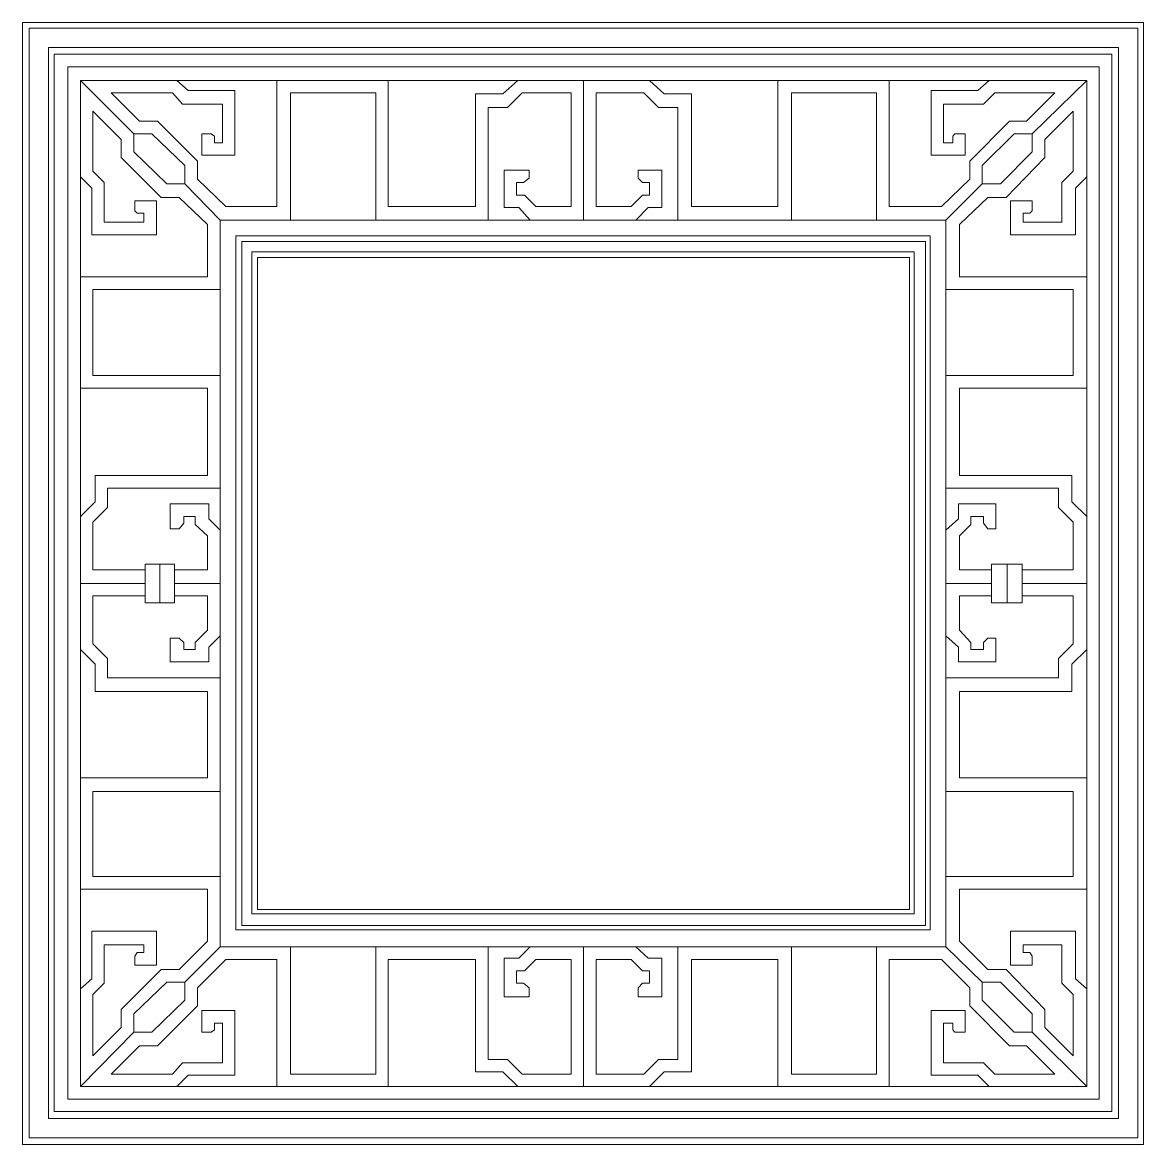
# Model space of a CAD drawing. Header units: centimetres. Extents: x -8.5 to 9.9, y -6.4 to 11.9.
import ezdxf

# ---------------------------------------------------------------- set-up
doc = ezdxf.new("R2010")
doc.units = ezdxf.units.CM
doc.header["$MEASUREMENT"] = 0
doc.layers.add('layer 1', color=7, linetype='Continuous')

msp = doc.modelspace()

# ---------------------------------------------------------------- linework, layer by layer
at = {"layer": 'layer 1', "color": 250, "lineweight": 0}
for points, knots in [([(-8.50471, 11.9459), (-8.50471, 11.9459), (-8.50471, -6.44263), (-8.50471, -6.44263), (-8.50471, -6.44263), (-8.50471, -6.44263), (9.86516, -6.44263), (9.86516, -6.44263), (9.86516, -6.44263), (9.86516, -6.44263), (9.86516, 11.9459), (9.86516, 11.9459), (9.86516, 11.9459), (9.86516, 11.9459), (-8.50471, 11.9459), (-8.50471, 11.9459)], [0, 0, 0, 0, 0.25, 0.25, 0.25, 0.25, 0.5, 0.5, 0.5, 0.5, 0.75, 0.75, 0.75, 0.75, 1, 1, 1, 1]), ([(-8.39302, 11.85287), (-8.39302, 11.85287), (-8.39302, -6.33094), (-8.39302, -6.33094), (-8.39302, -6.33094), (-8.39302, -6.33094), (9.77213, -6.33094), (9.77213, -6.33094), (9.77213, -6.33094), (9.77213, -6.33094), (9.77213, 11.85287), (9.77213, 11.85287), (9.77213, 11.85287), (9.77213, 11.85287), (-8.39302, 11.85287), (-8.39302, 11.85287)], [0, 0, 0, 0, 0.25, 0.25, 0.25, 0.25, 0.5, 0.5, 0.5, 0.5, 0.75, 0.75, 0.75, 0.75, 1, 1, 1, 1]), ([(-8.0766, 11.53645), (-8.0766, 11.53645), (-8.0766, -6.01452), (-8.0766, -6.01452), (-8.0766, -6.01452), (-8.0766, -6.01452), (9.45571, -6.01452), (9.45571, -6.01452), (9.45571, -6.01452), (9.45571, -6.01452), (9.45571, 11.53645), (9.45571, 11.53645), (9.45571, 11.53645), (9.45571, 11.53645), (-8.0766, 11.53645), (-8.0766, 11.53645)], [0, 0, 0, 0, 0.25, 0.25, 0.25, 0.25, 0.5, 0.5, 0.5, 0.5, 0.75, 0.75, 0.75, 0.75, 1, 1, 1, 1]), ([(-7.98356, 11.42475), (-7.98356, 11.42475), (-7.98356, -5.90283), (-7.98356, -5.90283), (-7.98356, -5.90283), (-7.98356, -5.90283), (9.34401, -5.90283), (9.34401, -5.90283), (9.34401, -5.90283), (9.34401, -5.90283), (9.34401, 11.42475), (9.34401, 11.42475), (9.34401, 11.42475), (9.34401, 11.42475), (-7.98356, 11.42475), (-7.98356, 11.42475)], [0, 0, 0, 0, 0.25, 0.25, 0.25, 0.25, 0.5, 0.5, 0.5, 0.5, 0.75, 0.75, 0.75, 0.75, 1, 1, 1, 1]), ([(-7.76018, 11.22002), (-7.76018, 11.22002), (-7.76018, -5.6981), (-7.76018, -5.6981), (-7.76018, -5.6981), (-7.76018, -5.6981), (9.13929, -5.6981), (9.13929, -5.6981), (9.13929, -5.6981), (9.13929, -5.6981), (9.13929, 11.22002), (9.13929, 11.22002), (9.13929, 11.22002), (9.13929, 11.22002), (-7.76018, 11.22002), (-7.76018, 11.22002)], [0, 0, 0, 0, 0.25, 0.25, 0.25, 0.25, 0.5, 0.5, 0.5, 0.5, 0.75, 0.75, 0.75, 0.75, 1, 1, 1, 1]), ([(-7.55545, 10.99664), (-7.55545, 10.99664), (-7.55545, -5.49337), (-7.55545, -5.49337), (-7.55545, -5.49337), (-7.55545, -5.49337), (8.93456, -5.49337), (8.93456, -5.49337), (8.93456, -5.49337), (8.93456, -5.49337), (8.93456, 10.99664), (8.93456, 10.99664), (8.93456, 10.99664), (8.93456, 10.99664), (-7.55545, 10.99664), (-7.55545, 10.99664)], [0, 0, 0, 0, 0.25, 0.25, 0.25, 0.25, 0.5, 0.5, 0.5, 0.5, 0.75, 0.75, 0.75, 0.75, 1, 1, 1, 1]), ([(-1.07851, 10.7735), (-1.07851, 10.7735), (-0.63198, 10.7735), (-0.63198, 10.7735), (-0.63198, 10.7735), (-0.63198, 10.7735), (-0.38994, 10.99664), (-0.38994, 10.99664)], [0, 0, 0, 0, 0.5, 0.5, 0.5, 0.5, 1, 1, 1, 1]), ([(1.76904, 10.99664), (1.76904, 10.99664), (2.01084, 10.7735), (2.01084, 10.7735), (2.01084, 10.7735), (2.01084, 10.7735), (2.45761, 10.7735), (2.45761, 10.7735)], [0, 0, 0, 0, 0.5, 0.5, 0.5, 0.5, 1, 1, 1, 1]), ([(7.33404, 10.99664), (7.33404, 10.99664), (7.14772, 10.82922), (7.14772, 10.82922), (7.14772, 10.82922), (7.14772, 10.82922), (6.38477, 10.82922), (6.38477, 10.82922)], [0, 0, 0, 0, 0.5, 0.5, 0.5, 0.5, 1, 1, 1, 1]), ([(-0.55736, 10.55011), (-0.55736, 10.55011), (-0.31556, 10.79191), (-0.31556, 10.79191), (-0.31556, 10.79191), (-0.31556, 10.79191), (0.4847, 10.79191), (0.4847, 10.79191)], [0, 0, 0, 0, 0.5, 0.5, 0.5, 0.5, 1, 1, 1, 1]), ([(1.47128, 8.93093), (1.47128, 8.93093), (0.89416, 8.93093), (0.89416, 8.93093), (0.89416, 8.93093), (0.89416, 8.93093), (0.89416, 10.79191), (0.89416, 10.79191)], [0, 0, 0, 0, 0.5, 0.5, 0.5, 0.5, 1, 1, 1, 1]), ([(-7.35072, 9.50781), (-7.35072, 9.50781), (-7.35072, 10.49415), (-7.35072, 10.49415), (-7.35072, 10.49415), (-7.35072, 10.49415), (-6.88554, 10.02896), (-6.88554, 10.02896)], [0, 0, 0, 0, 0.5, 0.5, 0.5, 0.5, 1, 1, 1, 1]), ([(1.91781, 10.55011), (1.91781, 10.55011), (2.23423, 10.55011), (2.23423, 10.55011), (2.23423, 10.55011), (2.23423, 10.55011), (2.23423, 8.70755), (2.23423, 8.70755)], [0, 0, 0, 0, 0.5, 0.5, 0.5, 0.5, 1, 1, 1, 1]), ([(6.5895, 10.60584), (6.5895, 10.60584), (6.5895, 9.973), (6.5895, 9.973), (6.5895, 9.973), (6.5895, 9.973), (6.73826, 9.973), (6.73826, 9.973)], [0, 0, 0, 0, 0.5, 0.5, 0.5, 0.5, 1, 1, 1, 1]), ([(-6.38304, 10.122), (-6.38304, 10.122), (-6.68081, 10.122), (-6.68081, 10.122), (-6.68081, 10.122), (-6.68081, 10.122), (-6.68081, 9.82423), (-6.68081, 9.82423)], [0, 0, 0, 0, 0.5, 0.5, 0.5, 0.5, 1, 1, 1, 1]), ([(-5.3594, 9.973), (-5.3594, 9.973), (-5.3594, 10.08469), (-5.3594, 10.08469), (-5.3594, 10.08469), (-5.3594, 10.08469), (-5.41512, 10.122), (-5.41512, 10.122)], [0, 0, 0, 0, 0.5, 0.5, 0.5, 0.5, 1, 1, 1, 1]), ([(6.77558, 10.122), (6.77558, 10.122), (6.73826, 10.08469), (6.73826, 10.08469), (6.73826, 10.08469), (6.73826, 10.08469), (6.73826, 9.973), (6.73826, 9.973)], [0, 0, 0, 0, 0.5, 0.5, 0.5, 0.5, 1, 1, 1, 1]), ([(8.04126, 9.82423), (8.04126, 9.82423), (8.04126, 10.122), (8.04126, 10.122), (8.04126, 10.122), (8.04126, 10.122), (7.74349, 10.122), (7.74349, 10.122)], [0, 0, 0, 0, 0.5, 0.5, 0.5, 0.5, 1, 1, 1, 1]), ([(-5.93627, 9.0797), (-5.93627, 9.0797), (-6.23404, 9.0797), (-6.23404, 9.0797), (-6.23404, 9.0797), (-6.23404, 9.0797), (-6.88554, 9.7312), (-6.88554, 9.7312), (-6.88554, 9.7312), (-6.88554, 9.7312), (-6.88554, 10.02896), (-6.88554, 10.02896)], [0, 0, 0, 0, 0.33333333, 0.33333333, 0.33333333, 0.33333333, 0.66666667, 0.66666667, 0.66666667, 0.66666667, 1, 1, 1, 1]), ([(8.24599, 10.02896), (8.24599, 10.02896), (8.24599, 9.7312), (8.24599, 9.7312), (8.24599, 9.7312), (8.24599, 9.7312), (7.61315, 9.0797), (7.61315, 9.0797), (7.61315, 9.0797), (7.61315, 9.0797), (7.31538, 9.0797), (7.31538, 9.0797)], [0, 0, 0, 0, 0.33333333, 0.33333333, 0.33333333, 0.33333333, 0.66666667, 0.66666667, 0.66666667, 0.66666667, 1, 1, 1, 1]), ([(-0.37128, 8.91228), (-0.37128, 8.91228), (-0.61332, 8.91228), (-0.61332, 8.91228), (-0.61332, 8.91228), (-0.61332, 8.91228), (-0.61332, 9.52647), (-0.61332, 9.52647), (-0.61332, 9.52647), (-0.61332, 9.52647), (-0.20386, 9.52647), (-0.20386, 9.52647), (-0.20386, 9.52647), (-0.20386, 9.52647), (-0.20386, 9.39612), (-0.20386, 9.39612), (-0.20386, 9.39612), (-0.20386, 9.39612), (-0.2969, 9.32174), (-0.2969, 9.32174), (-0.2969, 9.32174), (-0.2969, 9.32174), (-0.40859, 9.32174), (-0.40859, 9.32174), (-0.40859, 9.32174), (-0.40859, 9.32174), (-0.40859, 9.11701), (-0.40859, 9.11701), (-0.40859, 9.11701), (-0.40859, 9.11701), (-0.27825, 9.11701), (-0.27825, 9.11701), (-0.27825, 9.11701), (-0.27825, 9.11701), (-0.09217, 8.93093), (-0.09217, 8.93093)], [0, 0, 0, 0, 0.11111111, 0.11111111, 0.11111111, 0.11111111, 0.22222222, 0.22222222, 0.22222222, 0.22222222, 0.33333333, 0.33333333, 0.33333333, 0.33333333, 0.44444444, 0.44444444, 0.44444444, 0.44444444, 0.55555556, 0.55555556, 0.55555556, 0.55555556, 0.66666667, 0.66666667, 0.66666667, 0.66666667, 0.77777778, 0.77777778, 0.77777778, 0.77777778, 0.88888889, 0.88888889, 0.88888889, 0.88888889, 1, 1, 1, 1]), ([(1.97377, 9.52647), (1.97377, 9.52647), (1.97377, 8.91228), (1.97377, 8.91228), (1.97377, 8.91228), (1.97377, 8.91228), (1.75039, 8.91228), (1.75039, 8.91228)], [0, 0, 0, 0, 0.5, 0.5, 0.5, 0.5, 1, 1, 1, 1]), ([(8.74848, 8.46551), (8.74848, 8.46551), (8.74848, 9.2287), (8.74848, 9.2287), (8.74848, 9.2287), (8.74848, 9.2287), (8.93456, 9.41477), (8.93456, 9.41477)], [0, 0, 0, 0, 0.5, 0.5, 0.5, 0.5, 1, 1, 1, 1]), ([(1.65735, 9.11701), (1.65735, 9.11701), (1.76904, 9.11701), (1.76904, 9.11701), (1.76904, 9.11701), (1.76904, 9.11701), (1.76904, 9.32174), (1.76904, 9.32174), (1.76904, 9.32174), (1.76904, 9.32174), (1.65735, 9.32174), (1.65735, 9.32174)], [0, 0, 0, 0, 0.33333333, 0.33333333, 0.33333333, 0.33333333, 0.66666667, 0.66666667, 0.66666667, 0.66666667, 1, 1, 1, 1]), ([(-6.30842, 9.02397), (-6.30842, 9.02397), (-6.30842, 8.46551), (-6.30842, 8.46551), (-6.30842, 8.46551), (-6.30842, 8.46551), (-7.36938, 8.46551), (-7.36938, 8.46551)], [0, 0, 0, 0, 0.5, 0.5, 0.5, 0.5, 1, 1, 1, 1]), ([(-6.66215, 8.85631), (-6.66215, 8.85631), (-6.62484, 8.81924), (-6.62484, 8.81924), (-6.62484, 8.81924), (-6.62484, 8.81924), (-6.51315, 8.81924), (-6.51315, 8.81924)], [0, 0, 0, 0, 0.5, 0.5, 0.5, 0.5, 1, 1, 1, 1]), ([(7.89226, 8.81924), (7.89226, 8.81924), (8.00395, 8.81924), (8.00395, 8.81924), (8.00395, 8.81924), (8.00395, 8.81924), (8.04126, 8.85631), (8.04126, 8.85631)], [0, 0, 0, 0, 0.5, 0.5, 0.5, 0.5, 1, 1, 1, 1]), ([(-7.16465, 8.67024), (-7.16465, 8.67024), (-6.51315, 8.67024), (-6.51315, 8.67024), (-6.51315, 8.67024), (-6.51315, 8.67024), (-6.51315, 8.81924), (-6.51315, 8.81924)], [0, 0, 0, 0, 0.5, 0.5, 0.5, 0.5, 1, 1, 1, 1]), ([(-5.26636, 8.70755), (-5.26636, 8.70755), (-5.26636, -3.20404), (-5.26636, -3.20404), (-5.26636, -3.20404), (-5.26636, -3.20404), (6.62657, -3.20404), (6.62657, -3.20404), (6.62657, -3.20404), (6.62657, -3.20404), (6.62657, 8.70755), (6.62657, 8.70755), (6.62657, 8.70755), (6.62657, 8.70755), (-5.26636, 8.70755), (-5.26636, 8.70755)], [0, 0, 0, 0, 0.25, 0.25, 0.25, 0.25, 0.5, 0.5, 0.5, 0.5, 0.75, 0.75, 0.75, 0.75, 1, 1, 1, 1]), ([(7.89226, 8.81924), (7.89226, 8.81924), (7.89226, 8.67024), (7.89226, 8.67024), (7.89226, 8.67024), (7.89226, 8.67024), (8.5251, 8.67024), (8.5251, 8.67024)], [0, 0, 0, 0, 0.5, 0.5, 0.5, 0.5, 1, 1, 1, 1]), ([(-5.00567, 8.44686), (-5.00567, 8.44686), (-5.00567, -2.92493), (-5.00567, -2.92493), (-5.00567, -2.92493), (-5.00567, -2.92493), (6.36612, -2.92493), (6.36612, -2.92493), (6.36612, -2.92493), (6.36612, -2.92493), (6.36612, 8.44686), (6.36612, 8.44686), (6.36612, 8.44686), (6.36612, 8.44686), (-5.00567, 8.44686), (-5.00567, 8.44686)], [0, 0, 0, 0, 0.25, 0.25, 0.25, 0.25, 0.5, 0.5, 0.5, 0.5, 0.75, 0.75, 0.75, 0.75, 1, 1, 1, 1]), ([(-4.91263, 8.35382), (-4.91263, 8.35382), (-4.91263, -2.85055), (-4.91263, -2.85055), (-4.91263, -2.85055), (-4.91263, -2.85055), (6.29174, -2.85055), (6.29174, -2.85055), (6.29174, -2.85055), (6.29174, -2.85055), (6.29174, 8.35382), (6.29174, 8.35382), (6.29174, 8.35382), (6.29174, 8.35382), (-4.91263, 8.35382), (-4.91263, 8.35382)], [0, 0, 0, 0, 0.25, 0.25, 0.25, 0.25, 0.5, 0.5, 0.5, 0.5, 0.75, 0.75, 0.75, 0.75, 1, 1, 1, 1]), ([(-4.74521, 8.1864), (-4.74521, 8.1864), (-4.74521, -2.66423), (-4.74521, -2.66423), (-4.74521, -2.66423), (-4.74521, -2.66423), (6.10566, -2.66423), (6.10566, -2.66423), (6.10566, -2.66423), (6.10566, -2.66423), (6.10566, 8.1864), (6.10566, 8.1864), (6.10566, 8.1864), (6.10566, 8.1864), (-4.74521, 8.1864), (-4.74521, 8.1864)], [0, 0, 0, 0, 0.25, 0.25, 0.25, 0.25, 0.5, 0.5, 0.5, 0.5, 0.75, 0.75, 0.75, 0.75, 1, 1, 1, 1]), ([(-4.65217, 8.09336), (-4.65217, 8.09336), (-4.65217, -2.58985), (-4.65217, -2.58985), (-4.65217, -2.58985), (-4.65217, -2.58985), (6.03104, -2.58985), (6.03104, -2.58985), (6.03104, -2.58985), (6.03104, -2.58985), (6.03104, 8.09336), (6.03104, 8.09336), (6.03104, 8.09336), (6.03104, 8.09336), (-4.65217, 8.09336), (-4.65217, 8.09336)], [0, 0, 0, 0, 0.25, 0.25, 0.25, 0.25, 0.5, 0.5, 0.5, 0.5, 0.75, 0.75, 0.75, 0.75, 1, 1, 1, 1]), ([(-5.47109, 4.5197), (-5.47109, 4.5197), (-5.47109, 5.95304), (-5.47109, 5.95304), (-5.47109, 5.95304), (-5.47109, 5.95304), (-7.55545, 5.95304), (-7.55545, 5.95304)], [0, 0, 0, 0, 0.5, 0.5, 0.5, 0.5, 1, 1, 1, 1]), ([(-5.67582, 3.71943), (-5.67582, 3.71943), (-5.67582, 3.84978), (-5.67582, 3.84978), (-5.67582, 3.84978), (-5.67582, 3.84978), (-5.86189, 3.84978), (-5.86189, 3.84978), (-5.86189, 3.84978), (-5.86189, 3.84978), (-5.86189, 3.73809), (-5.86189, 3.73809), (-5.86189, 3.73809), (-5.86189, 3.73809), (-5.93627, 3.64505), (-5.93627, 3.64505), (-5.93627, 3.64505), (-5.93627, 3.64505), (-6.08528, 3.64505), (-6.08528, 3.64505), (-6.08528, 3.64505), (-6.08528, 3.64505), (-6.08528, 4.05451), (-6.08528, 4.05451)], [0, 0, 0, 0, 0.16666667, 0.16666667, 0.16666667, 0.16666667, 0.33333333, 0.33333333, 0.33333333, 0.33333333, 0.5, 0.5, 0.5, 0.5, 0.66666667, 0.66666667, 0.66666667, 0.66666667, 0.83333333, 0.83333333, 0.83333333, 0.83333333, 1, 1, 1, 1]), ([(7.44573, 4.05451), (7.44573, 4.05451), (7.44573, 3.64505), (7.44573, 3.64505), (7.44573, 3.64505), (7.44573, 3.64505), (7.31538, 3.64505), (7.31538, 3.64505), (7.31538, 3.64505), (7.31538, 3.64505), (7.241, 3.73809), (7.241, 3.73809), (7.241, 3.73809), (7.241, 3.73809), (7.241, 3.84978), (7.241, 3.84978), (7.241, 3.84978), (7.241, 3.84978), (7.03627, 3.84978), (7.03627, 3.84978), (7.03627, 3.84978), (7.03627, 3.84978), (7.03627, 3.71943), (7.03627, 3.71943)], [0, 0, 0, 0, 0.16666667, 0.16666667, 0.16666667, 0.16666667, 0.33333333, 0.33333333, 0.33333333, 0.33333333, 0.5, 0.5, 0.5, 0.5, 0.66666667, 0.66666667, 0.66666667, 0.66666667, 0.83333333, 0.83333333, 0.83333333, 0.83333333, 1, 1, 1, 1]), ([(-7.35072, 2.97514), (-7.35072, 2.97514), (-7.35072, 3.75675), (-7.35072, 3.75675), (-7.35072, 3.75675), (-7.35072, 3.75675), (-7.10892, 3.99878), (-7.10892, 3.99878)], [0, 0, 0, 0, 0.5, 0.5, 0.5, 0.5, 1, 1, 1, 1]), ([(-6.49474, 3.06818), (-6.49474, 3.06818), (-6.01066, 3.06818), (-6.01066, 3.06818), (-6.01066, 3.06818), (-6.01066, 3.06818), (-6.01066, 2.43533), (-6.01066, 2.43533), (-6.01066, 2.43533), (-6.01066, 2.43533), (-6.49474, 2.43533), (-6.49474, 2.43533), (-6.49474, 2.43533), (-6.49474, 2.43533), (-6.49474, 3.06818), (-6.49474, 3.06818)], [0, 0, 0, 0, 0.25, 0.25, 0.25, 0.25, 0.5, 0.5, 0.5, 0.5, 0.75, 0.75, 0.75, 0.75, 1, 1, 1, 1]), ([(-6.2527, 2.43533), (-6.2527, 2.43533), (-6.2527, 3.06818), (-6.2527, 3.06818), (-6.2527, 3.06818), (-6.2527, 3.06818), (-6.2527, 2.43533), (-6.2527, 2.43533)], [0, 0, 0, 0, 0.5, 0.5, 0.5, 0.5, 1, 1, 1, 1]), ([(7.8736, 3.06818), (7.8736, 3.06818), (7.37111, 3.06818), (7.37111, 3.06818), (7.37111, 3.06818), (7.37111, 3.06818), (7.37111, 2.43533), (7.37111, 2.43533), (7.37111, 2.43533), (7.37111, 2.43533), (7.8736, 2.43533), (7.8736, 2.43533), (7.8736, 2.43533), (7.8736, 2.43533), (7.8736, 3.06818), (7.8736, 3.06818)], [0, 0, 0, 0, 0.25, 0.25, 0.25, 0.25, 0.5, 0.5, 0.5, 0.5, 0.75, 0.75, 0.75, 0.75, 1, 1, 1, 1]), ([(7.6318, 2.43533), (7.6318, 2.43533), (7.6318, 3.06818), (7.6318, 3.06818), (7.6318, 3.06818), (7.6318, 3.06818), (7.6318, 2.43533), (7.6318, 2.43533)], [0, 0, 0, 0, 0.5, 0.5, 0.5, 0.5, 1, 1, 1, 1]), ([(-6.49474, 2.75176), (-6.49474, 2.75176), (-7.55545, 2.75176), (-7.55545, 2.75176), (-7.55545, 2.75176), (-7.55545, 2.75176), (-6.49474, 2.75176), (-6.49474, 2.75176)], [0, 0, 0, 0, 0.5, 0.5, 0.5, 0.5, 1, 1, 1, 1]), ([(-5.26636, 2.75176), (-5.26636, 2.75176), (-6.01066, 2.75176), (-6.01066, 2.75176), (-6.01066, 2.75176), (-6.01066, 2.75176), (-5.26636, 2.75176), (-5.26636, 2.75176)], [0, 0, 0, 0, 0.5, 0.5, 0.5, 0.5, 1, 1, 1, 1]), ([(-6.08528, 1.46742), (-6.08528, 1.46742), (-6.08528, 1.85822), (-6.08528, 1.85822), (-6.08528, 1.85822), (-6.08528, 1.85822), (-5.93627, 1.85822), (-5.93627, 1.85822), (-5.93627, 1.85822), (-5.93627, 1.85822), (-5.86189, 1.78384), (-5.86189, 1.78384), (-5.86189, 1.78384), (-5.86189, 1.78384), (-5.86189, 1.67215), (-5.86189, 1.67215), (-5.86189, 1.67215), (-5.86189, 1.67215), (-5.67582, 1.67215), (-5.67582, 1.67215), (-5.67582, 1.67215), (-5.67582, 1.67215), (-5.67582, 1.78384), (-5.67582, 1.78384)], [0, 0, 0, 0, 0.16666667, 0.16666667, 0.16666667, 0.16666667, 0.33333333, 0.33333333, 0.33333333, 0.33333333, 0.5, 0.5, 0.5, 0.5, 0.66666667, 0.66666667, 0.66666667, 0.66666667, 0.83333333, 0.83333333, 0.83333333, 0.83333333, 1, 1, 1, 1]), ([(6.8313, 1.46742), (6.8313, 1.46742), (6.8313, 1.70946), (6.8313, 1.70946), (6.8313, 1.70946), (6.8313, 1.70946), (6.62657, 1.89553), (6.62657, 1.89553)], [0, 0, 0, 0, 0.5, 0.5, 0.5, 0.5, 1, 1, 1, 1]), ([(7.03627, 1.67215), (7.03627, 1.67215), (7.241, 1.67215), (7.241, 1.67215), (7.241, 1.67215), (7.241, 1.67215), (7.241, 1.78384), (7.241, 1.78384), (7.241, 1.78384), (7.241, 1.78384), (7.31538, 1.85822), (7.31538, 1.85822), (7.31538, 1.85822), (7.31538, 1.85822), (7.44573, 1.85822), (7.44573, 1.85822), (7.44573, 1.85822), (7.44573, 1.85822), (7.44573, 1.46742), (7.44573, 1.46742), (7.44573, 1.46742), (7.44573, 1.46742), (6.8313, 1.46742), (6.8313, 1.46742)], [0, 0, 0, 0, 0.16666667, 0.16666667, 0.16666667, 0.16666667, 0.33333333, 0.33333333, 0.33333333, 0.33333333, 0.5, 0.5, 0.5, 0.5, 0.66666667, 0.66666667, 0.66666667, 0.66666667, 0.83333333, 0.83333333, 0.83333333, 0.83333333, 1, 1, 1, 1]), ([(6.84996, 1.98857), (6.84996, 1.98857), (7.03627, 1.78384), (7.03627, 1.78384), (7.03627, 1.78384), (7.03627, 1.78384), (7.03627, 1.67215), (7.03627, 1.67215)], [0, 0, 0, 0, 0.5, 0.5, 0.5, 0.5, 1, 1, 1, 1]), ([(-5.45244, 1.70946), (-5.45244, 1.70946), (-5.45244, 1.46742), (-5.45244, 1.46742), (-5.45244, 1.46742), (-5.45244, 1.46742), (-6.08528, 1.46742), (-6.08528, 1.46742)], [0, 0, 0, 0, 0.5, 0.5, 0.5, 0.5, 1, 1, 1, 1]), ([(8.93456, 1.67215), (8.93456, 1.67215), (8.69252, 1.43035), (8.69252, 1.43035), (8.69252, 1.43035), (8.69252, 1.43035), (8.69252, 0.98358), (8.69252, 0.98358)], [0, 0, 0, 0, 0.5, 0.5, 0.5, 0.5, 1, 1, 1, 1]), ([(8.46937, 1.52338), (8.46937, 1.52338), (8.46937, 1.20696), (8.46937, 1.20696), (8.46937, 1.20696), (8.46937, 1.20696), (6.62657, 1.20696), (6.62657, 1.20696)], [0, 0, 0, 0, 0.5, 0.5, 0.5, 0.5, 1, 1, 1, 1]), ([(-5.47109, -0.43087), (-5.47109, -0.43087), (-5.47109, 0.98358), (-5.47109, 0.98358), (-5.47109, 0.98358), (-5.47109, 0.98358), (-7.31365, 0.98358), (-7.31365, 0.98358)], [0, 0, 0, 0, 0.5, 0.5, 0.5, 0.5, 1, 1, 1, 1]), ([(-5.26636, -0.65425), (-5.26636, -0.65425), (-7.35072, -0.65425), (-7.35072, -0.65425), (-7.35072, -0.65425), (-7.35072, -0.65425), (-7.35072, -2.05005), (-7.35072, -2.05005)], [0, 0, 0, 0, 0.5, 0.5, 0.5, 0.5, 1, 1, 1, 1]), ([(-7.36938, -2.94358), (-7.36938, -2.94358), (-6.30842, -2.94358), (-6.30842, -2.94358), (-6.30842, -2.94358), (-6.30842, -2.94358), (-6.30842, -3.50181), (-6.30842, -3.50181)], [0, 0, 0, 0, 0.5, 0.5, 0.5, 0.5, 1, 1, 1, 1]), ([(7.61315, -3.57643), (7.61315, -3.57643), (7.31538, -3.57643), (7.31538, -3.57643), (7.31538, -3.57643), (7.31538, -3.57643), (6.84996, -3.111), (6.84996, -3.111)], [0, 0, 0, 0, 0.5, 0.5, 0.5, 0.5, 1, 1, 1, 1]), ([(8.93456, -3.89285), (8.93456, -3.89285), (8.74848, -3.72519), (8.74848, -3.72519), (8.74848, -3.72519), (8.74848, -3.72519), (8.74848, -2.94358), (8.74848, -2.94358)], [0, 0, 0, 0, 0.5, 0.5, 0.5, 0.5, 1, 1, 1, 1]), ([(-6.51315, -3.29708), (-6.51315, -3.29708), (-6.51315, -3.16697), (-6.51315, -3.16697), (-6.51315, -3.16697), (-6.51315, -3.16697), (-7.16465, -3.16697), (-7.16465, -3.16697)], [0, 0, 0, 0, 0.5, 0.5, 0.5, 0.5, 1, 1, 1, 1]), ([(-6.51315, -3.29708), (-6.51315, -3.29708), (-6.62484, -3.29708), (-6.62484, -3.29708), (-6.62484, -3.29708), (-6.62484, -3.29708), (-6.66215, -3.35304), (-6.66215, -3.35304)], [0, 0, 0, 0, 0.5, 0.5, 0.5, 0.5, 1, 1, 1, 1]), ([(-0.55736, -5.0466), (-0.55736, -5.0466), (-0.87378, -5.0466), (-0.87378, -5.0466), (-0.87378, -5.0466), (-0.87378, -5.0466), (-0.87378, -3.20404), (-0.87378, -3.20404)], [0, 0, 0, 0, 0.5, 0.5, 0.5, 0.5, 1, 1, 1, 1]), ([(2.23423, -3.20404), (2.23423, -3.20404), (2.23423, -5.0466), (2.23423, -5.0466), (2.23423, -5.0466), (2.23423, -5.0466), (1.91781, -5.0466), (1.91781, -5.0466), (1.91781, -5.0466), (1.91781, -5.0466), (1.67601, -5.28864), (1.67601, -5.28864)], [0, 0, 0, 0, 0.33333333, 0.33333333, 0.33333333, 0.33333333, 0.66666667, 0.66666667, 0.66666667, 0.66666667, 1, 1, 1, 1]), ([(8.5251, -3.16697), (8.5251, -3.16697), (7.89226, -3.16697), (7.89226, -3.16697), (7.89226, -3.16697), (7.89226, -3.16697), (7.89226, -3.29708), (7.89226, -3.29708)], [0, 0, 0, 0, 0.5, 0.5, 0.5, 0.5, 1, 1, 1, 1]), ([(8.04126, -3.35304), (8.04126, -3.35304), (8.00395, -3.29708), (8.00395, -3.29708), (8.00395, -3.29708), (8.00395, -3.29708), (7.89226, -3.29708), (7.89226, -3.29708)], [0, 0, 0, 0, 0.5, 0.5, 0.5, 0.5, 1, 1, 1, 1]), ([(-0.09217, -3.40877), (-0.09217, -3.40877), (-0.27825, -3.59484), (-0.27825, -3.59484), (-0.27825, -3.59484), (-0.27825, -3.59484), (-0.40859, -3.59484), (-0.40859, -3.59484), (-0.40859, -3.59484), (-0.40859, -3.59484), (-0.40859, -3.79957), (-0.40859, -3.79957), (-0.40859, -3.79957), (-0.40859, -3.79957), (-0.2969, -3.79957), (-0.2969, -3.79957), (-0.2969, -3.79957), (-0.2969, -3.79957), (-0.20386, -3.87419), (-0.20386, -3.87419), (-0.20386, -3.87419), (-0.20386, -3.87419), (-0.20386, -4.02295), (-0.20386, -4.02295), (-0.20386, -4.02295), (-0.20386, -4.02295), (-0.61332, -4.02295), (-0.61332, -4.02295), (-0.61332, -4.02295), (-0.61332, -4.02295), (-0.61332, -3.39011), (-0.61332, -3.39011), (-0.61332, -3.39011), (-0.61332, -3.39011), (-0.37128, -3.39011), (-0.37128, -3.39011)], [0, 0, 0, 0, 0.11111111, 0.11111111, 0.11111111, 0.11111111, 0.22222222, 0.22222222, 0.22222222, 0.22222222, 0.33333333, 0.33333333, 0.33333333, 0.33333333, 0.44444444, 0.44444444, 0.44444444, 0.44444444, 0.55555556, 0.55555556, 0.55555556, 0.55555556, 0.66666667, 0.66666667, 0.66666667, 0.66666667, 0.77777778, 0.77777778, 0.77777778, 0.77777778, 0.88888889, 0.88888889, 0.88888889, 0.88888889, 1, 1, 1, 1]), ([(0.89416, -5.28864), (0.89416, -5.28864), (0.89416, -3.40877), (0.89416, -3.40877), (0.89416, -3.40877), (0.89416, -3.40877), (1.47128, -3.40877), (1.47128, -3.40877)], [0, 0, 0, 0, 0.5, 0.5, 0.5, 0.5, 1, 1, 1, 1]), ([(1.75039, -3.39011), (1.75039, -3.39011), (1.97377, -3.39011), (1.97377, -3.39011), (1.97377, -3.39011), (1.97377, -3.39011), (1.97377, -4.02295), (1.97377, -4.02295)], [0, 0, 0, 0, 0.5, 0.5, 0.5, 0.5, 1, 1, 1, 1]), ([(-7.35072, -4.99087), (-7.35072, -4.99087), (-6.88554, -4.52545), (-6.88554, -4.52545), (-6.88554, -4.52545), (-6.88554, -4.52545), (-6.88554, -4.22768), (-6.88554, -4.22768), (-6.88554, -4.22768), (-6.88554, -4.22768), (-6.23404, -3.57643), (-6.23404, -3.57643), (-6.23404, -3.57643), (-6.23404, -3.57643), (-5.93627, -3.57643), (-5.93627, -3.57643)], [0, 0, 0, 0, 0.25, 0.25, 0.25, 0.25, 0.5, 0.5, 0.5, 0.5, 0.75, 0.75, 0.75, 0.75, 1, 1, 1, 1]), ([(1.65735, -3.79957), (1.65735, -3.79957), (1.76904, -3.79957), (1.76904, -3.79957), (1.76904, -3.79957), (1.76904, -3.79957), (1.76904, -3.59484), (1.76904, -3.59484), (1.76904, -3.59484), (1.76904, -3.59484), (1.65735, -3.59484), (1.65735, -3.59484)], [0, 0, 0, 0, 0.33333333, 0.33333333, 0.33333333, 0.33333333, 0.66666667, 0.66666667, 0.66666667, 0.66666667, 1, 1, 1, 1]), ([(7.61315, -3.57643), (7.61315, -3.57643), (8.24599, -4.22768), (8.24599, -4.22768), (8.24599, -4.22768), (8.24599, -4.22768), (8.24599, -4.52545), (8.24599, -4.52545)], [0, 0, 0, 0, 0.5, 0.5, 0.5, 0.5, 1, 1, 1, 1]), ([(7.01761, -4.17196), (7.01761, -4.17196), (7.66887, -4.82322), (7.66887, -4.82322), (7.66887, -4.82322), (7.66887, -4.82322), (7.94822, -4.82322), (7.94822, -4.82322)], [0, 0, 0, 0, 0.5, 0.5, 0.5, 0.5, 1, 1, 1, 1]), ([(-6.68081, -4.3023), (-6.68081, -4.3023), (-6.68081, -4.60007), (-6.68081, -4.60007), (-6.68081, -4.60007), (-6.68081, -4.60007), (-6.38304, -4.60007), (-6.38304, -4.60007)], [0, 0, 0, 0, 0.5, 0.5, 0.5, 0.5, 1, 1, 1, 1]), ([(7.33404, -5.49337), (7.33404, -5.49337), (7.14772, -5.30729), (7.14772, -5.30729), (7.14772, -5.30729), (7.14772, -5.30729), (6.38477, -5.30729), (6.38477, -5.30729), (6.38477, -5.30729), (6.38477, -5.30729), (6.38477, -4.24634), (6.38477, -4.24634), (6.38477, -4.24634), (6.38477, -4.24634), (6.94299, -4.24634), (6.94299, -4.24634), (6.94299, -4.24634), (6.94299, -4.24634), (6.94299, -4.60007), (6.94299, -4.60007), (6.94299, -4.60007), (6.94299, -4.60007), (6.77558, -4.60007), (6.77558, -4.60007), (6.77558, -4.60007), (6.77558, -4.60007), (6.73826, -4.56276), (6.73826, -4.56276), (6.73826, -4.56276), (6.73826, -4.56276), (6.73826, -4.45107), (6.73826, -4.45107), (6.73826, -4.45107), (6.73826, -4.45107), (6.5895, -4.45107), (6.5895, -4.45107), (6.5895, -4.45107), (6.5895, -4.45107), (6.5895, -5.10257), (6.5895, -5.10257), (6.5895, -5.10257), (6.5895, -5.10257), (7.241, -5.10257), (7.241, -5.10257), (7.241, -5.10257), (7.241, -5.10257), (7.42707, -5.28864), (7.42707, -5.28864), (7.42707, -5.28864), (7.42707, -5.28864), (8.41341, -5.28864), (8.41341, -5.28864)], [0, 0, 0, 0, 0.07692308, 0.07692308, 0.07692308, 0.07692308, 0.15384615, 0.15384615, 0.15384615, 0.15384615, 0.23076923, 0.23076923, 0.23076923, 0.23076923, 0.30769231, 0.30769231, 0.30769231, 0.30769231, 0.38461538, 0.38461538, 0.38461538, 0.38461538, 0.46153846, 0.46153846, 0.46153846, 0.46153846, 0.53846154, 0.53846154, 0.53846154, 0.53846154, 0.61538462, 0.61538462, 0.61538462, 0.61538462, 0.69230769, 0.69230769, 0.69230769, 0.69230769, 0.76923077, 0.76923077, 0.76923077, 0.76923077, 0.84615385, 0.84615385, 0.84615385, 0.84615385, 0.92307692, 0.92307692, 0.92307692, 0.92307692, 1, 1, 1, 1]), ([(8.04126, -4.3023), (8.04126, -4.3023), (8.04126, -4.60007), (8.04126, -4.60007), (8.04126, -4.60007), (8.04126, -4.60007), (7.74349, -4.60007), (7.74349, -4.60007)], [0, 0, 0, 0, 0.5, 0.5, 0.5, 0.5, 1, 1, 1, 1]), ([(-5.41512, -4.60007), (-5.41512, -4.60007), (-5.3594, -4.56276), (-5.3594, -4.56276), (-5.3594, -4.56276), (-5.3594, -4.56276), (-5.3594, -4.45107), (-5.3594, -4.45107)], [0, 0, 0, 0, 0.5, 0.5, 0.5, 0.5, 1, 1, 1, 1]), ([(-0.38994, -5.49337), (-0.38994, -5.49337), (-0.63198, -5.25133), (-0.63198, -5.25133), (-0.63198, -5.25133), (-0.63198, -5.25133), (-1.07851, -5.25133), (-1.07851, -5.25133)], [0, 0, 0, 0, 0.5, 0.5, 0.5, 0.5, 1, 1, 1, 1]), ([(1.76904, -5.49337), (1.76904, -5.49337), (2.01084, -5.25133), (2.01084, -5.25133), (2.01084, -5.25133), (2.01084, -5.25133), (2.45761, -5.25133), (2.45761, -5.25133)], [0, 0, 0, 0, 0.5, 0.5, 0.5, 0.5, 1, 1, 1, 1])]:
    msp.add_open_spline(points, degree=3, knots=knots, dxfattribs=at)
for points in [[(-6.68081, 10.122), (-6.68081, 10.122), (-7.55545, 10.99664), (-7.55545, 10.99664)], [(-5.97359, 10.99664), (-5.97359, 10.99664), (-5.78751, 10.82922), (-5.78751, 10.82922)], [(-4.33575, 8.93093), (-4.33575, 8.93093), (-4.33575, 10.99664), (-4.33575, 10.99664)], [(-2.51161, 8.93093), (-2.51161, 8.93093), (-2.51161, 10.99664), (-2.51161, 10.99664)], [(0.68943, 8.70755), (0.68943, 8.70755), (0.68943, 10.99664), (0.68943, 10.99664)], [(0.68943, 8.70755), (0.68943, 8.70755), (0.68943, 10.99664), (0.68943, 10.99664)], [(3.87206, 8.93093), (3.87206, 8.93093), (3.87206, 10.99664), (3.87206, 10.99664)], [(5.6962, 8.93093), (5.6962, 8.93093), (5.6962, 10.99664), (5.6962, 10.99664)], [(8.04126, 10.122), (8.04126, 10.122), (8.93456, 10.99664), (8.93456, 10.99664)], [(-6.58777, 10.32673), (-6.58777, 10.32673), (-7.05296, 10.79191), (-7.05296, 10.79191)], [(-6.04797, 10.79191), (-6.04797, 10.79191), (-7.05296, 10.79191), (-7.05296, 10.79191)], [(-6.04797, 10.79191), (-6.04797, 10.79191), (-5.88055, 10.60584), (-5.88055, 10.60584)], [(-5.78751, 10.82922), (-5.78751, 10.82922), (-5.02432, 10.82922), (-5.02432, 10.82922)], [(-5.02432, 10.82922), (-5.02432, 10.82922), (-5.02432, 9.76827), (-5.02432, 9.76827)], [(-2.71634, 10.79191), (-2.71634, 10.79191), (-4.11237, 10.79191), (-4.11237, 10.79191)], [(-4.11237, 8.70755), (-4.11237, 8.70755), (-4.11237, 10.79191), (-4.11237, 10.79191)], [(-2.71634, 8.70755), (-2.71634, 8.70755), (-2.71634, 10.79191), (-2.71634, 10.79191)], [(-1.07851, 8.93093), (-1.07851, 8.93093), (-1.07851, 10.7735), (-1.07851, 10.7735)], [(0.4847, 8.93093), (0.4847, 8.93093), (0.4847, 10.79191), (0.4847, 10.79191)], [(0.89416, 10.79191), (0.89416, 10.79191), (1.67601, 10.79191), (1.67601, 10.79191)], [(1.67601, 10.79191), (1.67601, 10.79191), (1.91781, 10.55011), (1.91781, 10.55011)], [(2.45761, 8.93093), (2.45761, 8.93093), (2.45761, 10.7735), (2.45761, 10.7735)], [(4.09544, 8.70755), (4.09544, 8.70755), (4.09544, 10.79191), (4.09544, 10.79191)], [(4.09544, 10.79191), (4.09544, 10.79191), (5.49148, 10.79191), (5.49148, 10.79191)], [(5.49148, 8.70755), (5.49148, 8.70755), (5.49148, 10.79191), (5.49148, 10.79191)], [(6.38477, 10.82922), (6.38477, 10.82922), (6.38477, 9.76827), (6.38477, 9.76827)], [(7.42707, 10.79191), (7.42707, 10.79191), (7.241, 10.60584), (7.241, 10.60584)], [(7.42707, 10.79191), (7.42707, 10.79191), (8.41341, 10.79191), (8.41341, 10.79191)], [(7.94822, 10.32673), (7.94822, 10.32673), (8.41341, 10.79191), (8.41341, 10.79191)], [(-5.88055, 10.60584), (-5.88055, 10.60584), (-5.22905, 10.60584), (-5.22905, 10.60584)], [(-5.22905, 10.60584), (-5.22905, 10.60584), (-5.22905, 9.973), (-5.22905, 9.973)], [(-0.55736, 10.55011), (-0.55736, 10.55011), (-0.87378, 10.55011), (-0.87378, 10.55011)], [(-0.87378, 10.55011), (-0.87378, 10.55011), (-0.87378, 8.70755), (-0.87378, 8.70755)], [(7.241, 10.60584), (7.241, 10.60584), (6.5895, 10.60584), (6.5895, 10.60584)], [(8.24599, 10.02896), (8.24599, 10.02896), (8.71117, 10.49415), (8.71117, 10.49415)], [(8.71117, 9.50781), (8.71117, 9.50781), (8.71117, 10.49415), (8.71117, 10.49415)], [(-6.58777, 10.32673), (-6.58777, 10.32673), (-6.29001, 10.32673), (-6.29001, 10.32673)], [(-5.63851, 9.67523), (-5.63851, 9.67523), (-6.29001, 10.32673), (-6.29001, 10.32673)], [(7.01761, 9.67523), (7.01761, 9.67523), (7.66887, 10.32673), (7.66887, 10.32673)], [(7.94822, 10.32673), (7.94822, 10.32673), (7.66887, 10.32673), (7.66887, 10.32673)], [(-5.84324, 9.60085), (-5.84324, 9.60085), (-6.38304, 10.122), (-6.38304, 10.122)], [(-5.56413, 9.76827), (-5.56413, 9.76827), (-5.56413, 10.122), (-5.56413, 10.122)], [(-5.41512, 10.122), (-5.41512, 10.122), (-5.56413, 10.122), (-5.56413, 10.122)], [(6.77558, 10.122), (6.77558, 10.122), (6.94299, 10.122), (6.94299, 10.122)], [(6.94299, 9.76827), (6.94299, 9.76827), (6.94299, 10.122), (6.94299, 10.122)], [(7.22234, 9.60085), (7.22234, 9.60085), (7.74349, 10.122), (7.74349, 10.122)], [(-5.22905, 9.973), (-5.22905, 9.973), (-5.3594, 9.973), (-5.3594, 9.973)], [(-6.141, 9.30308), (-6.141, 9.30308), (-6.68081, 9.82423), (-6.68081, 9.82423)], [(-5.02432, 9.76827), (-5.02432, 9.76827), (-5.56413, 9.76827), (-5.56413, 9.76827)], [(6.38477, 9.76827), (6.38477, 9.76827), (6.94299, 9.76827), (6.94299, 9.76827)], [(7.52011, 9.30308), (7.52011, 9.30308), (8.04126, 9.82423), (8.04126, 9.82423)], [(-5.84324, 9.30308), (-5.84324, 9.30308), (-5.84324, 9.60085), (-5.84324, 9.60085)], [(-5.63851, 9.37746), (-5.63851, 9.37746), (-5.63851, 9.67523), (-5.63851, 9.67523)], [(7.01761, 9.37746), (7.01761, 9.37746), (7.01761, 9.67523), (7.01761, 9.67523)], [(7.22234, 9.30308), (7.22234, 9.30308), (7.22234, 9.60085), (7.22234, 9.60085)], [(-7.55545, 9.41477), (-7.55545, 9.41477), (-7.36938, 9.2287), (-7.36938, 9.2287)], [(-7.35072, 9.50781), (-7.35072, 9.50781), (-7.16465, 9.32174), (-7.16465, 9.32174)], [(1.97377, 9.52647), (1.97377, 9.52647), (1.58297, 9.52647), (1.58297, 9.52647)], [(1.58297, 9.39612), (1.58297, 9.39612), (1.58297, 9.52647), (1.58297, 9.52647)], [(1.65735, 9.32174), (1.65735, 9.32174), (1.58297, 9.39612), (1.58297, 9.39612)], [(8.71117, 9.50781), (8.71117, 9.50781), (8.5251, 9.32174), (8.5251, 9.32174)], [(-7.36938, 9.2287), (-7.36938, 9.2287), (-7.36938, 8.46551), (-7.36938, 8.46551)], [(-7.16465, 9.32174), (-7.16465, 9.32174), (-7.16465, 8.67024), (-7.16465, 8.67024)], [(-5.84324, 9.30308), (-5.84324, 9.30308), (-6.141, 9.30308), (-6.141, 9.30308)], [(-5.26636, 8.70755), (-5.26636, 8.70755), (-5.84324, 9.30308), (-5.84324, 9.30308)], [(-5.17332, 8.93093), (-5.17332, 8.93093), (-5.63851, 9.37746), (-5.63851, 9.37746)], [(6.55219, 8.93093), (6.55219, 8.93093), (7.01761, 9.37746), (7.01761, 9.37746)], [(6.62657, 8.70755), (6.62657, 8.70755), (7.22234, 9.30308), (7.22234, 9.30308)], [(7.22234, 9.30308), (7.22234, 9.30308), (7.52011, 9.30308), (7.52011, 9.30308)], [(8.5251, 9.32174), (8.5251, 9.32174), (8.5251, 8.67024), (8.5251, 8.67024)], [(-6.30842, 9.02397), (-6.30842, 9.02397), (-6.66215, 9.02397), (-6.66215, 9.02397)], [(-6.66215, 8.85631), (-6.66215, 8.85631), (-6.66215, 9.02397), (-6.66215, 9.02397)], [(-5.47109, 8.63293), (-5.47109, 8.63293), (-5.93627, 9.0797), (-5.93627, 9.0797)], [(1.47128, 8.93093), (1.47128, 8.93093), (1.65735, 9.11701), (1.65735, 9.11701)], [(6.84996, 8.63293), (6.84996, 8.63293), (7.31538, 9.0797), (7.31538, 9.0797)], [(7.68753, 8.46551), (7.68753, 8.46551), (7.68753, 9.02397), (7.68753, 9.02397)], [(7.68753, 9.02397), (7.68753, 9.02397), (8.04126, 9.02397), (8.04126, 9.02397)], [(8.04126, 8.85631), (8.04126, 8.85631), (8.04126, 9.02397), (8.04126, 9.02397)], [(-4.33575, 8.93093), (-4.33575, 8.93093), (-5.17332, 8.93093), (-5.17332, 8.93093)], [(-1.07851, 8.93093), (-1.07851, 8.93093), (-2.51161, 8.93093), (-2.51161, 8.93093)], [(-0.18521, 8.70755), (-0.18521, 8.70755), (-0.37128, 8.91228), (-0.37128, 8.91228)], [(0.4847, 8.93093), (0.4847, 8.93093), (-0.09217, 8.93093), (-0.09217, 8.93093)], [(1.54566, 8.70755), (1.54566, 8.70755), (1.75039, 8.91228), (1.75039, 8.91228)], [(2.45761, 8.93093), (2.45761, 8.93093), (3.87206, 8.93093), (3.87206, 8.93093)], [(5.6962, 8.93093), (5.6962, 8.93093), (6.55219, 8.93093), (6.55219, 8.93093)], [(-5.47109, 7.77694), (-5.47109, 7.77694), (-5.47109, 8.63293), (-5.47109, 8.63293)], [(6.84996, 7.77694), (6.84996, 7.77694), (6.84996, 8.63293), (6.84996, 8.63293)], [(8.74848, 8.46551), (8.74848, 8.46551), (7.68753, 8.46551), (7.68753, 8.46551)], [(-5.47109, 7.77694), (-5.47109, 7.77694), (-7.55545, 7.77694), (-7.55545, 7.77694)], [(6.84996, 7.77694), (6.84996, 7.77694), (8.93456, 7.77694), (8.93456, 7.77694)], [(-5.26636, 7.57221), (-5.26636, 7.57221), (-7.35072, 7.57221), (-7.35072, 7.57221)], [(-7.35072, 6.15777), (-7.35072, 6.15777), (-7.35072, 7.57221), (-7.35072, 7.57221)], [(6.62657, 7.57221), (6.62657, 7.57221), (8.71117, 7.57221), (8.71117, 7.57221)], [(8.71117, 6.15777), (8.71117, 6.15777), (8.71117, 7.57221), (8.71117, 7.57221)], [(-5.26636, 6.15777), (-5.26636, 6.15777), (-7.35072, 6.15777), (-7.35072, 6.15777)], [(6.62657, 6.15777), (6.62657, 6.15777), (8.71117, 6.15777), (8.71117, 6.15777)], [(6.84996, 5.95304), (6.84996, 5.95304), (8.93456, 5.95304), (8.93456, 5.95304)], [(6.84996, 4.5197), (6.84996, 4.5197), (6.84996, 5.95304), (6.84996, 5.95304)], [(-5.47109, 4.5197), (-5.47109, 4.5197), (-7.31365, 4.5197), (-7.31365, 4.5197)], [(-7.31365, 4.5197), (-7.31365, 4.5197), (-7.31365, 4.09182), (-7.31365, 4.09182)], [(6.84996, 4.5197), (6.84996, 4.5197), (8.69252, 4.5197), (8.69252, 4.5197)], [(8.69252, 4.5197), (8.69252, 4.5197), (8.69252, 4.09182), (8.69252, 4.09182)], [(-7.10892, 4.31497), (-7.10892, 4.31497), (-5.26636, 4.31497), (-5.26636, 4.31497)], [(-7.10892, 3.99878), (-7.10892, 3.99878), (-7.10892, 4.31497), (-7.10892, 4.31497)], [(8.46937, 4.31497), (8.46937, 4.31497), (6.62657, 4.31497), (6.62657, 4.31497)], [(8.46937, 3.99878), (8.46937, 3.99878), (8.46937, 4.31497), (8.46937, 4.31497)], [(-7.31365, 4.09182), (-7.31365, 4.09182), (-7.55545, 3.84978), (-7.55545, 3.84978)], [(-6.08528, 4.05451), (-6.08528, 4.05451), (-5.45244, 4.05451), (-5.45244, 4.05451)], [(-5.45244, 3.81247), (-5.45244, 3.81247), (-5.45244, 4.05451), (-5.45244, 4.05451)], [(6.8313, 3.81247), (6.8313, 3.81247), (6.8313, 4.05451), (6.8313, 4.05451)], [(7.44573, 4.05451), (7.44573, 4.05451), (6.8313, 4.05451), (6.8313, 4.05451)], [(8.69252, 4.09182), (8.69252, 4.09182), (8.93456, 3.84978), (8.93456, 3.84978)], [(8.71117, 3.75675), (8.71117, 3.75675), (8.46937, 3.99878), (8.46937, 3.99878)], [(-5.47109, 3.53336), (-5.47109, 3.53336), (-5.67582, 3.71943), (-5.67582, 3.71943)], [(-5.26636, 3.6264), (-5.26636, 3.6264), (-5.45244, 3.81247), (-5.45244, 3.81247)], [(6.62657, 3.6264), (6.62657, 3.6264), (6.8313, 3.81247), (6.8313, 3.81247)], [(6.84996, 3.53336), (6.84996, 3.53336), (7.03627, 3.71943), (7.03627, 3.71943)], [(8.71117, 2.97514), (8.71117, 2.97514), (8.71117, 3.75675), (8.71117, 3.75675)], [(-5.47109, 2.97514), (-5.47109, 2.97514), (-5.47109, 3.53336), (-5.47109, 3.53336)], [(6.84996, 2.97514), (6.84996, 2.97514), (6.84996, 3.53336), (6.84996, 3.53336)], [(-6.49474, 2.97514), (-6.49474, 2.97514), (-7.35072, 2.97514), (-7.35072, 2.97514)], [(-5.47109, 2.97514), (-5.47109, 2.97514), (-6.01066, 2.97514), (-6.01066, 2.97514)], [(6.84996, 2.97514), (6.84996, 2.97514), (7.37111, 2.97514), (7.37111, 2.97514)], [(7.8736, 2.97514), (7.8736, 2.97514), (8.71117, 2.97514), (8.71117, 2.97514)], [(6.62657, 2.75176), (6.62657, 2.75176), (7.37111, 2.75176), (7.37111, 2.75176)], [(6.62657, 2.75176), (6.62657, 2.75176), (7.37111, 2.75176), (7.37111, 2.75176)], [(7.8736, 2.75176), (7.8736, 2.75176), (8.93456, 2.75176), (8.93456, 2.75176)], [(7.8736, 2.75176), (7.8736, 2.75176), (8.93456, 2.75176), (8.93456, 2.75176)], [(-7.35072, 2.54703), (-7.35072, 2.54703), (-7.35072, 1.76518), (-7.35072, 1.76518)], [(-6.49474, 2.54703), (-6.49474, 2.54703), (-7.35072, 2.54703), (-7.35072, 2.54703)], [(-6.2527, 2.43533), (-6.2527, 2.43533), (-6.23404, 2.43533), (-6.23404, 2.43533)], [(-5.47109, 2.54703), (-5.47109, 2.54703), (-6.01066, 2.54703), (-6.01066, 2.54703)], [(-5.47109, 2.54703), (-5.47109, 2.54703), (-5.47109, 1.98857), (-5.47109, 1.98857)], [(6.84996, 2.54703), (6.84996, 2.54703), (6.84996, 1.98857), (6.84996, 1.98857)], [(6.84996, 2.54703), (6.84996, 2.54703), (7.37111, 2.54703), (7.37111, 2.54703)], [(7.6318, 2.43533), (7.6318, 2.43533), (7.65046, 2.43533), (7.65046, 2.43533)], [(7.8736, 2.54703), (7.8736, 2.54703), (8.71117, 2.54703), (8.71117, 2.54703)], [(8.71117, 2.54703), (8.71117, 2.54703), (8.71117, 1.76518), (8.71117, 1.76518)], [(-5.47109, 1.98857), (-5.47109, 1.98857), (-5.67582, 1.78384), (-5.67582, 1.78384)], [(-5.26636, 1.89553), (-5.26636, 1.89553), (-5.45244, 1.70946), (-5.45244, 1.70946)], [(-7.31365, 1.43035), (-7.31365, 1.43035), (-7.55545, 1.67215), (-7.55545, 1.67215)], [(-7.35072, 1.76518), (-7.35072, 1.76518), (-7.10892, 1.52338), (-7.10892, 1.52338)], [(8.71117, 1.76518), (8.71117, 1.76518), (8.46937, 1.52338), (8.46937, 1.52338)], [(-7.10892, 1.52338), (-7.10892, 1.52338), (-7.10892, 1.20696), (-7.10892, 1.20696)], [(-7.31365, 0.98358), (-7.31365, 0.98358), (-7.31365, 1.43035), (-7.31365, 1.43035)], [(-7.10892, 1.20696), (-7.10892, 1.20696), (-5.26636, 1.20696), (-5.26636, 1.20696)], [(6.84996, 0.98358), (6.84996, 0.98358), (8.69252, 0.98358), (8.69252, 0.98358)], [(6.84996, 0.98358), (6.84996, 0.98358), (6.84996, -0.43087), (6.84996, -0.43087)], [(-5.47109, -0.43087), (-5.47109, -0.43087), (-7.55545, -0.43087), (-7.55545, -0.43087)], [(6.84996, -0.43087), (6.84996, -0.43087), (8.93456, -0.43087), (8.93456, -0.43087)], [(6.62657, -0.65425), (6.62657, -0.65425), (8.71117, -0.65425), (8.71117, -0.65425)], [(8.71117, -0.65425), (8.71117, -0.65425), (8.71117, -2.05005), (8.71117, -2.05005)], [(-5.26636, -2.05005), (-5.26636, -2.05005), (-7.35072, -2.05005), (-7.35072, -2.05005)], [(6.62657, -2.05005), (6.62657, -2.05005), (8.71117, -2.05005), (8.71117, -2.05005)], [(-5.47109, -2.25478), (-5.47109, -2.25478), (-7.55545, -2.25478), (-7.55545, -2.25478)], [(-5.47109, -2.25478), (-5.47109, -2.25478), (-5.47109, -3.111), (-5.47109, -3.111)], [(6.84996, -2.25478), (6.84996, -2.25478), (8.93456, -2.25478), (8.93456, -2.25478)], [(6.84996, -2.25478), (6.84996, -2.25478), (6.84996, -3.111), (6.84996, -3.111)], [(-7.36938, -3.72519), (-7.36938, -3.72519), (-7.36938, -2.94358), (-7.36938, -2.94358)], [(-5.47109, -3.111), (-5.47109, -3.111), (-5.93627, -3.57643), (-5.93627, -3.57643)], [(8.74848, -2.94358), (8.74848, -2.94358), (7.68753, -2.94358), (7.68753, -2.94358)], [(7.68753, -2.94358), (7.68753, -2.94358), (7.68753, -3.50181), (7.68753, -3.50181)], [(-7.16465, -3.79957), (-7.16465, -3.79957), (-7.16465, -3.16697), (-7.16465, -3.16697)], [(-5.26636, -3.20404), (-5.26636, -3.20404), (-5.84324, -3.78115), (-5.84324, -3.78115)], [(-4.11237, -3.20404), (-4.11237, -3.20404), (-4.11237, -5.28864), (-4.11237, -5.28864)], [(-2.71634, -3.20404), (-2.71634, -3.20404), (-2.71634, -5.28864), (-2.71634, -5.28864)], [(-0.18521, -3.20404), (-0.18521, -3.20404), (-0.37128, -3.39011), (-0.37128, -3.39011)], [(0.68943, -3.20404), (0.68943, -3.20404), (0.68943, -5.49337), (0.68943, -5.49337)], [(0.68943, -3.20404), (0.68943, -3.20404), (0.68943, -5.49337), (0.68943, -5.49337)], [(1.54566, -3.20404), (1.54566, -3.20404), (1.75039, -3.39011), (1.75039, -3.39011)], [(4.09544, -3.20404), (4.09544, -3.20404), (4.09544, -5.28864), (4.09544, -5.28864)], [(5.49148, -3.20404), (5.49148, -3.20404), (5.49148, -5.28864), (5.49148, -5.28864)], [(6.62657, -3.20404), (6.62657, -3.20404), (7.22234, -3.78115), (7.22234, -3.78115)], [(8.5251, -3.79957), (8.5251, -3.79957), (8.5251, -3.16697), (8.5251, -3.16697)], [(-6.66215, -3.35304), (-6.66215, -3.35304), (-6.66215, -3.50181), (-6.66215, -3.50181)], [(-5.17332, -3.40877), (-5.17332, -3.40877), (-5.63851, -3.87419), (-5.63851, -3.87419)], [(-4.33575, -3.40877), (-4.33575, -3.40877), (-5.17332, -3.40877), (-5.17332, -3.40877)], [(-4.33575, -3.40877), (-4.33575, -3.40877), (-4.33575, -5.49337), (-4.33575, -5.49337)], [(-1.07851, -3.40877), (-1.07851, -3.40877), (-2.51161, -3.40877), (-2.51161, -3.40877)], [(-2.51161, -3.40877), (-2.51161, -3.40877), (-2.51161, -5.49337), (-2.51161, -5.49337)], [(-1.07851, -3.40877), (-1.07851, -3.40877), (-1.07851, -5.25133), (-1.07851, -5.25133)], [(0.4847, -3.40877), (0.4847, -3.40877), (-0.09217, -3.40877), (-0.09217, -3.40877)], [(0.4847, -3.40877), (0.4847, -3.40877), (0.4847, -5.28864), (0.4847, -5.28864)], [(1.47128, -3.40877), (1.47128, -3.40877), (1.65735, -3.59484), (1.65735, -3.59484)], [(2.45761, -3.40877), (2.45761, -3.40877), (3.87206, -3.40877), (3.87206, -3.40877)], [(2.45761, -3.40877), (2.45761, -3.40877), (2.45761, -5.25133), (2.45761, -5.25133)], [(3.87206, -3.40877), (3.87206, -3.40877), (3.87206, -5.49337), (3.87206, -5.49337)], [(5.6962, -3.40877), (5.6962, -3.40877), (6.55219, -3.40877), (6.55219, -3.40877)], [(5.6962, -3.40877), (5.6962, -3.40877), (5.6962, -5.49337), (5.6962, -5.49337)], [(6.55219, -3.40877), (6.55219, -3.40877), (7.01761, -3.87419), (7.01761, -3.87419)], [(8.04126, -3.35304), (8.04126, -3.35304), (8.04126, -3.50181), (8.04126, -3.50181)], [(-6.30842, -3.50181), (-6.30842, -3.50181), (-6.66215, -3.50181), (-6.66215, -3.50181)], [(7.68753, -3.50181), (7.68753, -3.50181), (8.04126, -3.50181), (8.04126, -3.50181)], [(-7.55545, -3.89285), (-7.55545, -3.89285), (-7.36938, -3.72519), (-7.36938, -3.72519)], [(-7.35072, -3.98588), (-7.35072, -3.98588), (-7.16465, -3.79957), (-7.16465, -3.79957)], [(-6.141, -3.78115), (-6.141, -3.78115), (-6.68081, -4.3023), (-6.68081, -4.3023)], [(-5.84324, -3.78115), (-5.84324, -3.78115), (-6.141, -3.78115), (-6.141, -3.78115)], [(-5.84324, -3.78115), (-5.84324, -3.78115), (-5.84324, -4.07892), (-5.84324, -4.07892)], [(1.65735, -3.79957), (1.65735, -3.79957), (1.58297, -3.87419), (1.58297, -3.87419)], [(7.22234, -3.78115), (7.22234, -3.78115), (7.52011, -3.78115), (7.52011, -3.78115)], [(7.22234, -3.78115), (7.22234, -3.78115), (7.22234, -4.07892), (7.22234, -4.07892)], [(7.52011, -3.78115), (7.52011, -3.78115), (8.04126, -4.3023), (8.04126, -4.3023)], [(8.71117, -3.98588), (8.71117, -3.98588), (8.5251, -3.79957), (8.5251, -3.79957)], [(-7.35072, -3.98588), (-7.35072, -3.98588), (-7.35072, -4.99087), (-7.35072, -4.99087)], [(-5.63851, -3.87419), (-5.63851, -3.87419), (-5.63851, -4.17196), (-5.63851, -4.17196)], [(1.58297, -3.87419), (1.58297, -3.87419), (1.58297, -4.02295), (1.58297, -4.02295)], [(1.97377, -4.02295), (1.97377, -4.02295), (1.58297, -4.02295), (1.58297, -4.02295)], [(7.01761, -3.87419), (7.01761, -3.87419), (7.01761, -4.17196), (7.01761, -4.17196)], [(8.71117, -3.98588), (8.71117, -3.98588), (8.71117, -4.99087), (8.71117, -4.99087)], [(-5.84324, -4.07892), (-5.84324, -4.07892), (-6.38304, -4.60007), (-6.38304, -4.60007)], [(-5.63851, -4.17196), (-5.63851, -4.17196), (-6.29001, -4.82322), (-6.29001, -4.82322)], [(7.22234, -4.07892), (7.22234, -4.07892), (7.74349, -4.60007), (7.74349, -4.60007)], [(-5.02432, -4.24634), (-5.02432, -4.24634), (-5.56413, -4.24634), (-5.56413, -4.24634)], [(-5.56413, -4.24634), (-5.56413, -4.24634), (-5.56413, -4.60007), (-5.56413, -4.60007)], [(-5.02432, -5.30729), (-5.02432, -5.30729), (-5.02432, -4.24634), (-5.02432, -4.24634)], [(-5.22905, -4.45107), (-5.22905, -4.45107), (-5.3594, -4.45107), (-5.3594, -4.45107)], [(-5.22905, -5.10257), (-5.22905, -5.10257), (-5.22905, -4.45107), (-5.22905, -4.45107)], [(8.24599, -4.52545), (8.24599, -4.52545), (8.71117, -4.99087), (8.71117, -4.99087)], [(-6.68081, -4.60007), (-6.68081, -4.60007), (-7.55545, -5.49337), (-7.55545, -5.49337)], [(-5.41512, -4.60007), (-5.41512, -4.60007), (-5.56413, -4.60007), (-5.56413, -4.60007)], [(8.04126, -4.60007), (8.04126, -4.60007), (8.93456, -5.49337), (8.93456, -5.49337)], [(-6.58777, -4.82322), (-6.58777, -4.82322), (-7.05296, -5.28864), (-7.05296, -5.28864)], [(-6.58777, -4.82322), (-6.58777, -4.82322), (-6.29001, -4.82322), (-6.29001, -4.82322)], [(7.94822, -4.82322), (7.94822, -4.82322), (8.41341, -5.28864), (8.41341, -5.28864)], [(-6.04797, -5.28864), (-6.04797, -5.28864), (-5.88055, -5.10257), (-5.88055, -5.10257)], [(-5.88055, -5.10257), (-5.88055, -5.10257), (-5.22905, -5.10257), (-5.22905, -5.10257)], [(-0.31556, -5.28864), (-0.31556, -5.28864), (-0.55736, -5.0466), (-0.55736, -5.0466)], [(-6.04797, -5.28864), (-6.04797, -5.28864), (-7.05296, -5.28864), (-7.05296, -5.28864)], [(-5.97359, -5.49337), (-5.97359, -5.49337), (-5.78751, -5.30729), (-5.78751, -5.30729)], [(-5.78751, -5.30729), (-5.78751, -5.30729), (-5.02432, -5.30729), (-5.02432, -5.30729)], [(-2.71634, -5.28864), (-2.71634, -5.28864), (-4.11237, -5.28864), (-4.11237, -5.28864)], [(0.4847, -5.28864), (0.4847, -5.28864), (-0.31556, -5.28864), (-0.31556, -5.28864)], [(0.89416, -5.28864), (0.89416, -5.28864), (1.67601, -5.28864), (1.67601, -5.28864)], [(4.09544, -5.28864), (4.09544, -5.28864), (5.49148, -5.28864), (5.49148, -5.28864)]]:
    msp.add_open_spline(points, degree=3, dxfattribs=at)

doc.saveas('drawing.dxf')
